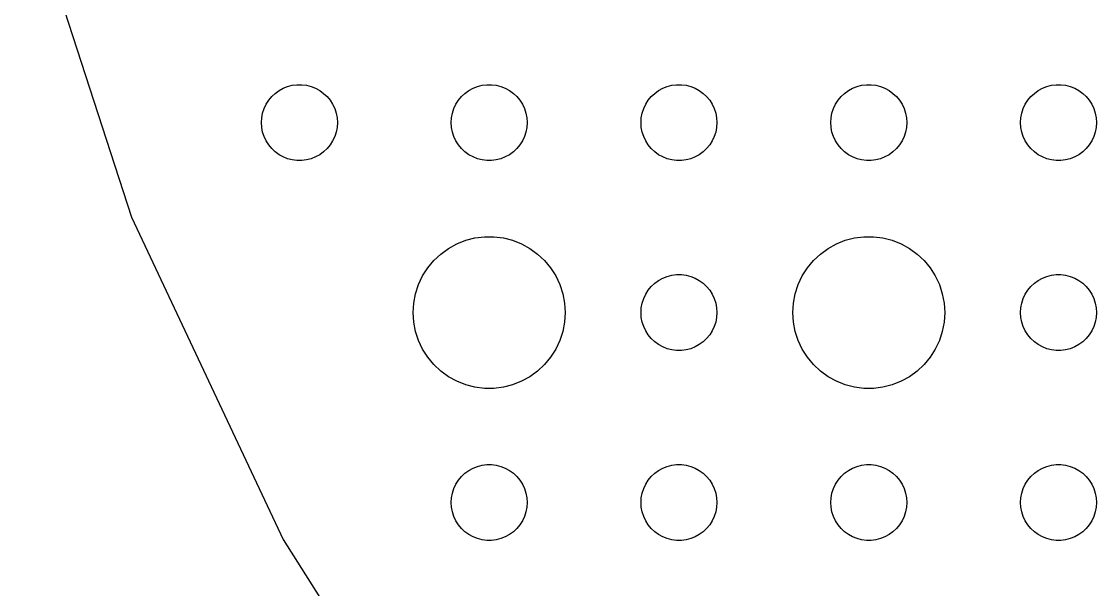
# Model space of a CAD drawing. Header units: metres. Extents: x -112 to 112, y -112 to 112.
# Drawn here: x -108.48 to -66, y -55.93 to -33.51 of the extents above; entities that cross this region are included whole.
import ezdxf

# ---------------------------------------------------------------- set-up
doc = ezdxf.new("R2010")
doc.units = ezdxf.units.M

msp = doc.modelspace()

# ---------------------------------------------------------------- linework, layer by layer
for p, q in [((-108.481, -27.8533), (-104.135, -41.2299)), ((-98.1387, -36.1428), (-97.9635, -36.0734)), ((-97.9635, -36.0734), (-97.7811, -36.0266)), ((-97.7811, -36.0266), (-97.5942, -36.003)), ((-97.5942, -36.003), (-97.4058, -36.003)), ((-97.4058, -36.003), (-97.2189, -36.0266)), ((-97.2189, -36.0266), (-97.0365, -36.0734)), ((-97.0365, -36.0734), (-96.8613, -36.1428)), ((-90.6387, -36.1428), (-90.4635, -36.0734)), ((-90.4635, -36.0734), (-90.2811, -36.0266)), ((-90.2811, -36.0266), (-90.0942, -36.003)), ((-90.0942, -36.003), (-89.9058, -36.003)), ((-89.9058, -36.003), (-89.7189, -36.0266)), ((-89.7189, -36.0266), (-89.5365, -36.0734)), ((-89.5365, -36.0734), (-89.3613, -36.1428)), ((-83.1387, -36.1428), (-82.9635, -36.0734)), ((-82.9635, -36.0734), (-82.7811, -36.0266)), ((-82.7811, -36.0266), (-82.5942, -36.003)), ((-82.5942, -36.003), (-82.4058, -36.003)), ((-82.4058, -36.003), (-82.2189, -36.0266)), ((-82.2189, -36.0266), (-82.0365, -36.0734)), ((-82.0365, -36.0734), (-81.8613, -36.1428)), ((-75.6387, -36.1428), (-75.4635, -36.0734)), ((-75.4635, -36.0734), (-75.2811, -36.0266)), ((-75.2811, -36.0266), (-75.0942, -36.003)), ((-75.0942, -36.003), (-74.9058, -36.003)), ((-74.9058, -36.003), (-74.7189, -36.0266)), ((-74.7189, -36.0266), (-74.5365, -36.0734)), ((-74.5365, -36.0734), (-74.3613, -36.1428)), ((-68.1387, -36.1428), (-67.9635, -36.0734)), ((-67.9635, -36.0734), (-67.7811, -36.0266)), ((-67.7811, -36.0266), (-67.5942, -36.003)), ((-67.5942, -36.003), (-67.4058, -36.003)), ((-67.4058, -36.003), (-67.2189, -36.0266)), ((-67.2189, -36.0266), (-67.0365, -36.0734)), ((-67.0365, -36.0734), (-66.8613, -36.1428)), ((-98.7135, -36.6183), (-98.5934, -36.4732)), ((-98.5934, -36.4732), (-98.4561, -36.3442)), ((-98.4561, -36.3442), (-98.3037, -36.2335)), ((-98.3037, -36.2335), (-98.1387, -36.1428)), ((-96.8613, -36.1428), (-96.6963, -36.2335)), ((-96.6963, -36.2335), (-96.5439, -36.3442)), ((-96.5439, -36.3442), (-96.4065, -36.4732)), ((-96.4065, -36.4732), (-96.2865, -36.6183)), ((-91.2135, -36.6183), (-91.0934, -36.4732)), ((-91.0934, -36.4732), (-90.9561, -36.3442)), ((-90.9561, -36.3442), (-90.8037, -36.2335)), ((-90.8037, -36.2335), (-90.6387, -36.1428)), ((-89.3613, -36.1428), (-89.1963, -36.2335)), ((-89.1963, -36.2335), (-89.0439, -36.3442)), ((-89.0439, -36.3442), (-88.9065, -36.4732)), ((-88.9065, -36.4732), (-88.7865, -36.6183)), ((-83.7135, -36.6183), (-83.5934, -36.4732)), ((-83.5934, -36.4732), (-83.4561, -36.3442)), ((-83.4561, -36.3442), (-83.3037, -36.2335)), ((-83.3037, -36.2335), (-83.1387, -36.1428)), ((-81.8613, -36.1428), (-81.6963, -36.2335)), ((-81.6963, -36.2335), (-81.5439, -36.3442)), ((-81.5439, -36.3442), (-81.4065, -36.4732)), ((-81.4065, -36.4732), (-81.2865, -36.6183)), ((-76.2135, -36.6183), (-76.0934, -36.4732)), ((-76.0934, -36.4732), (-75.9561, -36.3442)), ((-75.9561, -36.3442), (-75.8037, -36.2335)), ((-75.8037, -36.2335), (-75.6387, -36.1428)), ((-74.3613, -36.1428), (-74.1963, -36.2335)), ((-74.1963, -36.2335), (-74.0439, -36.3442)), ((-74.0439, -36.3442), (-73.9065, -36.4732)), ((-73.9065, -36.4732), (-73.7865, -36.6183)), ((-68.7135, -36.6183), (-68.5934, -36.4732)), ((-68.5934, -36.4732), (-68.4561, -36.3442)), ((-68.4561, -36.3442), (-68.3037, -36.2335)), ((-68.3037, -36.2335), (-68.1387, -36.1428)), ((-66.8613, -36.1428), (-66.6963, -36.2335)), ((-66.6963, -36.2335), (-66.5439, -36.3442)), ((-66.5439, -36.3442), (-66.4065, -36.4732)), ((-66.4065, -36.4732), (-66.2865, -36.6183)), ((-98.9529, -37.127), (-98.8947, -36.9478)), ((-98.8947, -36.9478), (-98.8145, -36.7774)), ((-98.8145, -36.7774), (-98.7135, -36.6183)), ((-96.2865, -36.6183), (-96.1855, -36.7774)), ((-96.1855, -36.7774), (-96.1053, -36.9478)), ((-96.1053, -36.9478), (-96.0471, -37.127)), ((-91.4529, -37.127), (-91.3947, -36.9478)), ((-91.3947, -36.9478), (-91.3145, -36.7774)), ((-91.3145, -36.7774), (-91.2135, -36.6183)), ((-88.7865, -36.6183), (-88.6855, -36.7774)), ((-88.6855, -36.7774), (-88.6053, -36.9478)), ((-88.6053, -36.9478), (-88.5471, -37.127)), ((-83.9529, -37.127), (-83.8947, -36.9478)), ((-83.8947, -36.9478), (-83.8145, -36.7774)), ((-83.8145, -36.7774), (-83.7135, -36.6183)), ((-81.2865, -36.6183), (-81.1855, -36.7774)), ((-81.1855, -36.7774), (-81.1053, -36.9478)), ((-81.1053, -36.9478), (-81.0471, -37.127)), ((-76.4529, -37.127), (-76.3947, -36.9478)), ((-76.3947, -36.9478), (-76.3145, -36.7774)), ((-76.3145, -36.7774), (-76.2135, -36.6183)), ((-73.7865, -36.6183), (-73.6855, -36.7774)), ((-73.6855, -36.7774), (-73.6053, -36.9478)), ((-73.6053, -36.9478), (-73.5471, -37.127)), ((-68.9529, -37.127), (-68.8947, -36.9478)), ((-68.8947, -36.9478), (-68.8145, -36.7774)), ((-68.8145, -36.7774), (-68.7135, -36.6183)), ((-66.2865, -36.6183), (-66.1855, -36.7774)), ((-66.1855, -36.7774), (-66.1053, -36.9478)), ((-66.1053, -36.9478), (-66.0471, -37.127)), ((-99, -37.5), (-98.9882, -37.312)), ((-98.9882, -37.312), (-98.9529, -37.127)), ((-96.0471, -37.127), (-96.0118, -37.312)), ((-96.0118, -37.312), (-96, -37.5)), ((-91.5, -37.5), (-91.4882, -37.312)), ((-91.4882, -37.312), (-91.4529, -37.127)), ((-88.5471, -37.127), (-88.5118, -37.312)), ((-88.5118, -37.312), (-88.5, -37.5)), ((-84, -37.5), (-83.9882, -37.312)), ((-83.9882, -37.312), (-83.9529, -37.127)), ((-81.0471, -37.127), (-81.0118, -37.312)), ((-81.0118, -37.312), (-81, -37.5)), ((-76.5, -37.5), (-76.4882, -37.312)), ((-76.4882, -37.312), (-76.4529, -37.127)), ((-73.5471, -37.127), (-73.5118, -37.312)), ((-73.5118, -37.312), (-73.5, -37.5)), ((-69, -37.5), (-68.9882, -37.312)), ((-68.9882, -37.312), (-68.9529, -37.127)), ((-66.0471, -37.127), (-66.0118, -37.312)), ((-66.0118, -37.312), (-66, -37.5)), ((-98.9882, -37.688), (-99, -37.5)), ((-98.9529, -37.873), (-98.9882, -37.688)), ((-96.0118, -37.688), (-96.0471, -37.873)), ((-96, -37.5), (-96.0118, -37.688)), ((-91.4882, -37.688), (-91.5, -37.5)), ((-91.4529, -37.873), (-91.4882, -37.688)), ((-88.5118, -37.688), (-88.5471, -37.873)), ((-88.5, -37.5), (-88.5118, -37.688)), ((-83.9882, -37.688), (-84, -37.5)), ((-83.9529, -37.873), (-83.9882, -37.688)), ((-81.0118, -37.688), (-81.0471, -37.873)), ((-81, -37.5), (-81.0118, -37.688)), ((-76.4882, -37.688), (-76.5, -37.5)), ((-76.4529, -37.873), (-76.4882, -37.688)), ((-73.5118, -37.688), (-73.5471, -37.873)), ((-73.5, -37.5), (-73.5118, -37.688)), ((-68.9882, -37.688), (-69, -37.5)), ((-68.9529, -37.873), (-68.9882, -37.688)), ((-66.0118, -37.688), (-66.0471, -37.873)), ((-66, -37.5), (-66.0118, -37.688)), ((-98.8947, -38.0522), (-98.9529, -37.873)), ((-98.8145, -38.2226), (-98.8947, -38.0522)), ((-98.7135, -38.3817), (-98.8145, -38.2226)), ((-96.1855, -38.2226), (-96.2865, -38.3817)), ((-96.1053, -38.0522), (-96.1855, -38.2226)), ((-96.0471, -37.873), (-96.1053, -38.0522)), ((-91.3947, -38.0522), (-91.4529, -37.873)), ((-91.3145, -38.2226), (-91.3947, -38.0522)), ((-91.2135, -38.3817), (-91.3145, -38.2226)), ((-88.6855, -38.2226), (-88.7865, -38.3817)), ((-88.6053, -38.0522), (-88.6855, -38.2226)), ((-88.5471, -37.873), (-88.6053, -38.0522)), ((-83.8947, -38.0522), (-83.9529, -37.873)), ((-83.8145, -38.2226), (-83.8947, -38.0522)), ((-83.7135, -38.3817), (-83.8145, -38.2226)), ((-81.1855, -38.2226), (-81.2865, -38.3817)), ((-81.1053, -38.0522), (-81.1855, -38.2226)), ((-81.0471, -37.873), (-81.1053, -38.0522)), ((-76.3947, -38.0522), (-76.4529, -37.873)), ((-76.3145, -38.2226), (-76.3947, -38.0522)), ((-76.2135, -38.3817), (-76.3145, -38.2226)), ((-73.6855, -38.2226), (-73.7865, -38.3817)), ((-73.6053, -38.0522), (-73.6855, -38.2226)), ((-73.5471, -37.873), (-73.6053, -38.0522)), ((-68.8947, -38.0522), (-68.9529, -37.873)), ((-68.8145, -38.2226), (-68.8947, -38.0522)), ((-68.7135, -38.3817), (-68.8145, -38.2226)), ((-66.1855, -38.2226), (-66.2865, -38.3817)), ((-66.1053, -38.0522), (-66.1855, -38.2226)), ((-66.0471, -37.873), (-66.1053, -38.0522)), ((-98.5934, -38.5268), (-98.7135, -38.3817)), ((-98.4561, -38.6558), (-98.5934, -38.5268)), ((-98.3037, -38.7665), (-98.4561, -38.6558)), ((-96.5439, -38.6558), (-96.6963, -38.7665)), ((-96.4065, -38.5268), (-96.5439, -38.6558)), ((-96.2865, -38.3817), (-96.4065, -38.5268)), ((-91.0934, -38.5268), (-91.2135, -38.3817)), ((-90.9561, -38.6558), (-91.0934, -38.5268)), ((-90.8037, -38.7665), (-90.9561, -38.6558)), ((-89.0439, -38.6558), (-89.1963, -38.7665)), ((-88.9065, -38.5268), (-89.0439, -38.6558)), ((-88.7865, -38.3817), (-88.9065, -38.5268)), ((-83.5934, -38.5268), (-83.7135, -38.3817)), ((-83.4561, -38.6558), (-83.5934, -38.5268)), ((-83.3037, -38.7665), (-83.4561, -38.6558)), ((-81.5439, -38.6558), (-81.6963, -38.7665)), ((-81.4065, -38.5268), (-81.5439, -38.6558)), ((-81.2865, -38.3817), (-81.4065, -38.5268)), ((-76.0934, -38.5268), (-76.2135, -38.3817)), ((-75.9561, -38.6558), (-76.0934, -38.5268)), ((-75.8037, -38.7665), (-75.9561, -38.6558)), ((-74.0439, -38.6558), (-74.1963, -38.7665)), ((-73.9065, -38.5268), (-74.0439, -38.6558)), ((-73.7865, -38.3817), (-73.9065, -38.5268)), ((-68.5934, -38.5268), (-68.7135, -38.3817)), ((-68.4561, -38.6558), (-68.5934, -38.5268)), ((-68.3037, -38.7665), (-68.4561, -38.6558)), ((-66.5439, -38.6558), (-66.6963, -38.7665)), ((-66.4065, -38.5268), (-66.5439, -38.6558)), ((-66.2865, -38.3817), (-66.4065, -38.5268)), ((-98.1387, -38.8572), (-98.3037, -38.7665)), ((-97.9635, -38.9266), (-98.1387, -38.8572)), ((-97.7811, -38.9734), (-97.9635, -38.9266)), ((-97.5942, -38.997), (-97.7811, -38.9734)), ((-97.4058, -38.997), (-97.5942, -38.997)), ((-97.2189, -38.9734), (-97.4058, -38.997)), ((-97.0365, -38.9266), (-97.2189, -38.9734)), ((-96.8613, -38.8572), (-97.0365, -38.9266)), ((-96.6963, -38.7665), (-96.8613, -38.8572)), ((-90.6387, -38.8572), (-90.8037, -38.7665)), ((-90.4635, -38.9266), (-90.6387, -38.8572)), ((-90.2811, -38.9734), (-90.4635, -38.9266)), ((-90.0942, -38.997), (-90.2811, -38.9734)), ((-89.9058, -38.997), (-90.0942, -38.997)), ((-89.7189, -38.9734), (-89.9058, -38.997)), ((-89.5365, -38.9266), (-89.7189, -38.9734)), ((-89.3613, -38.8572), (-89.5365, -38.9266)), ((-89.1963, -38.7665), (-89.3613, -38.8572)), ((-83.1387, -38.8572), (-83.3037, -38.7665)), ((-82.9635, -38.9266), (-83.1387, -38.8572)), ((-82.7811, -38.9734), (-82.9635, -38.9266)), ((-82.5942, -38.997), (-82.7811, -38.9734)), ((-82.4058, -38.997), (-82.5942, -38.997)), ((-82.2189, -38.9734), (-82.4058, -38.997)), ((-82.0365, -38.9266), (-82.2189, -38.9734)), ((-81.8613, -38.8572), (-82.0365, -38.9266)), ((-81.6963, -38.7665), (-81.8613, -38.8572)), ((-75.6387, -38.8572), (-75.8037, -38.7665)), ((-75.4635, -38.9266), (-75.6387, -38.8572)), ((-75.2811, -38.9734), (-75.4635, -38.9266)), ((-75.0942, -38.997), (-75.2811, -38.9734)), ((-74.9058, -38.997), (-75.0942, -38.997)), ((-74.7189, -38.9734), (-74.9058, -38.997)), ((-74.5365, -38.9266), (-74.7189, -38.9734)), ((-74.3613, -38.8572), (-74.5365, -38.9266)), ((-74.1963, -38.7665), (-74.3613, -38.8572)), ((-68.1387, -38.8572), (-68.3037, -38.7665)), ((-67.9635, -38.9266), (-68.1387, -38.8572)), ((-67.7811, -38.9734), (-67.9635, -38.9266)), ((-67.5942, -38.997), (-67.7811, -38.9734)), ((-67.4058, -38.997), (-67.5942, -38.997)), ((-67.2189, -38.9734), (-67.4058, -38.997)), ((-67.0365, -38.9266), (-67.2189, -38.9734)), ((-66.8613, -38.8572), (-67.0365, -38.9266)), ((-66.6963, -38.7665), (-66.8613, -38.8572)), ((-104.135, -41.2299), (-98.1463, -53.9564)), ((-90.927, -42.1468), (-90.5621, -42.0531)), ((-90.5621, -42.0531), (-90.1884, -42.0059)), ((-90.1884, -42.0059), (-89.8116, -42.0059)), ((-89.8116, -42.0059), (-89.4379, -42.0531)), ((-89.4379, -42.0531), (-89.073, -42.1468)), ((-75.927, -42.1468), (-75.5621, -42.0531)), ((-75.5621, -42.0531), (-75.1884, -42.0059)), ((-75.1884, -42.0059), (-74.8116, -42.0059)), ((-74.8116, -42.0059), (-74.4379, -42.0531)), ((-74.4379, -42.0531), (-74.073, -42.1468)), ((-91.9123, -42.6885), (-91.6075, -42.467)), ((-91.6075, -42.467), (-91.2773, -42.2855)), ((-91.2773, -42.2855), (-90.927, -42.1468)), ((-89.073, -42.1468), (-88.7227, -42.2855)), ((-88.7227, -42.2855), (-88.3925, -42.467)), ((-88.3925, -42.467), (-88.0877, -42.6885)), ((-76.9123, -42.6885), (-76.6075, -42.467)), ((-76.6075, -42.467), (-76.2773, -42.2855)), ((-76.2773, -42.2855), (-75.927, -42.1468)), ((-74.073, -42.1468), (-73.7227, -42.2855)), ((-73.7227, -42.2855), (-73.3925, -42.467)), ((-73.3925, -42.467), (-73.0877, -42.6885)), ((-92.1869, -42.9464), (-91.9123, -42.6885)), ((-88.0877, -42.6885), (-87.8131, -42.9464)), ((-77.1869, -42.9464), (-76.9123, -42.6885)), ((-73.0877, -42.6885), (-72.8131, -42.9464)), ((-92.6289, -43.5547), (-92.427, -43.2366)), ((-92.427, -43.2366), (-92.1869, -42.9464)), ((-87.8131, -42.9464), (-87.573, -43.2366)), ((-87.573, -43.2366), (-87.3711, -43.5547)), ((-77.6289, -43.5547), (-77.427, -43.2366)), ((-77.427, -43.2366), (-77.1869, -42.9464)), ((-72.8131, -42.9464), (-72.573, -43.2366)), ((-72.573, -43.2366), (-72.3711, -43.5547)), ((-92.7893, -43.8956), (-92.6289, -43.5547)), ((-87.3711, -43.5547), (-87.2107, -43.8956)), ((-83.4561, -43.8442), (-83.3037, -43.7335)), ((-83.3037, -43.7335), (-83.1387, -43.6428)), ((-83.1387, -43.6428), (-82.9635, -43.5734)), ((-82.9635, -43.5734), (-82.7811, -43.5266)), ((-82.7811, -43.5266), (-82.5942, -43.503)), ((-82.5942, -43.503), (-82.4058, -43.503)), ((-82.4058, -43.503), (-82.2189, -43.5266)), ((-82.2189, -43.5266), (-82.0365, -43.5734)), ((-82.0365, -43.5734), (-81.8613, -43.6428)), ((-81.8613, -43.6428), (-81.6963, -43.7335)), ((-81.6963, -43.7335), (-81.5439, -43.8442)), ((-77.7893, -43.8956), (-77.6289, -43.5547)), ((-72.3711, -43.5547), (-72.2107, -43.8956)), ((-68.4561, -43.8442), (-68.3037, -43.7335)), ((-68.3037, -43.7335), (-68.1387, -43.6428)), ((-68.1387, -43.6428), (-67.9635, -43.5734)), ((-67.9635, -43.5734), (-67.7811, -43.5266)), ((-67.7811, -43.5266), (-67.5942, -43.503)), ((-67.5942, -43.503), (-67.4058, -43.503)), ((-67.4058, -43.503), (-67.2189, -43.5266)), ((-67.2189, -43.5266), (-67.0365, -43.5734)), ((-67.0365, -43.5734), (-66.8613, -43.6428)), ((-66.8613, -43.6428), (-66.6963, -43.7335)), ((-66.6963, -43.7335), (-66.5439, -43.8442)), ((-92.9057, -44.2539), (-92.7893, -43.8956)), ((-87.2107, -43.8956), (-87.0943, -44.2539)), ((-83.8145, -44.2774), (-83.7135, -44.1183)), ((-83.7135, -44.1183), (-83.5934, -43.9732)), ((-83.5934, -43.9732), (-83.4561, -43.8442)), ((-81.5439, -43.8442), (-81.4065, -43.9732)), ((-81.4065, -43.9732), (-81.2865, -44.1183)), ((-81.2865, -44.1183), (-81.1855, -44.2774)), ((-77.9057, -44.2539), (-77.7893, -43.8956)), ((-72.2107, -43.8956), (-72.0943, -44.2539)), ((-68.8145, -44.2774), (-68.7135, -44.1183)), ((-68.7135, -44.1183), (-68.5934, -43.9732)), ((-68.5934, -43.9732), (-68.4561, -43.8442)), ((-66.5439, -43.8442), (-66.4065, -43.9732)), ((-66.4065, -43.9732), (-66.2865, -44.1183)), ((-66.2865, -44.1183), (-66.1855, -44.2774)), ((-92.9763, -44.624), (-92.9057, -44.2539)), ((-87.0943, -44.2539), (-87.0237, -44.624)), ((-83.9529, -44.627), (-83.8947, -44.4478)), ((-83.8947, -44.4478), (-83.8145, -44.2774)), ((-81.1855, -44.2774), (-81.1053, -44.4478)), ((-81.1053, -44.4478), (-81.0471, -44.627)), ((-77.9763, -44.624), (-77.9057, -44.2539)), ((-72.0943, -44.2539), (-72.0237, -44.624)), ((-68.9529, -44.627), (-68.8947, -44.4478)), ((-68.8947, -44.4478), (-68.8145, -44.2774)), ((-66.1855, -44.2774), (-66.1053, -44.4478)), ((-66.1053, -44.4478), (-66.0471, -44.627)), ((-93, -45), (-92.9763, -44.624)), ((-92.9763, -45.376), (-93, -45)), ((-87.0237, -44.624), (-87, -45)), ((-87, -45), (-87.0237, -45.376)), ((-84, -45), (-83.9882, -44.812)), ((-83.9882, -45.188), (-84, -45)), ((-83.9882, -44.812), (-83.9529, -44.627)), ((-81.0471, -44.627), (-81.0118, -44.812)), ((-81.0118, -44.812), (-81, -45)), ((-81, -45), (-81.0118, -45.188)), ((-78, -45), (-77.9763, -44.624)), ((-77.9763, -45.376), (-78, -45)), ((-72.0237, -44.624), (-72, -45)), ((-72, -45), (-72.0237, -45.376)), ((-69, -45), (-68.9882, -44.812)), ((-68.9882, -45.188), (-69, -45)), ((-68.9882, -44.812), (-68.9529, -44.627)), ((-66.0471, -44.627), (-66.0118, -44.812)), ((-66.0118, -44.812), (-66, -45)), ((-66, -45), (-66.0118, -45.188)), ((-92.9057, -45.7461), (-92.9763, -45.376)), ((-87.0237, -45.376), (-87.0943, -45.7461)), ((-83.9529, -45.373), (-83.9882, -45.188)), ((-83.8947, -45.5522), (-83.9529, -45.373)), ((-81.0471, -45.373), (-81.1053, -45.5522)), ((-81.0118, -45.188), (-81.0471, -45.373)), ((-77.9057, -45.7461), (-77.9763, -45.376)), ((-72.0237, -45.376), (-72.0943, -45.7461)), ((-68.9529, -45.373), (-68.9882, -45.188)), ((-68.8947, -45.5522), (-68.9529, -45.373)), ((-66.0471, -45.373), (-66.1053, -45.5522)), ((-66.0118, -45.188), (-66.0471, -45.373)), ((-92.7893, -46.1044), (-92.9057, -45.7461)), ((-87.0943, -45.7461), (-87.2107, -46.1044)), ((-83.8145, -45.7226), (-83.8947, -45.5522)), ((-83.7135, -45.8817), (-83.8145, -45.7226)), ((-81.1855, -45.7226), (-81.2865, -45.8817)), ((-81.1053, -45.5522), (-81.1855, -45.7226)), ((-77.7893, -46.1044), (-77.9057, -45.7461)), ((-72.0943, -45.7461), (-72.2107, -46.1044)), ((-68.8145, -45.7226), (-68.8947, -45.5522)), ((-68.7135, -45.8817), (-68.8145, -45.7226)), ((-66.1855, -45.7226), (-66.2865, -45.8817)), ((-66.1053, -45.5522), (-66.1855, -45.7226)), ((-92.6289, -46.4453), (-92.7893, -46.1044)), ((-87.2107, -46.1044), (-87.3711, -46.4453)), ((-83.5934, -46.0268), (-83.7135, -45.8817)), ((-83.4561, -46.1558), (-83.5934, -46.0268)), ((-83.3037, -46.2665), (-83.4561, -46.1558)), ((-83.1387, -46.3572), (-83.3037, -46.2665)), ((-81.6963, -46.2665), (-81.8613, -46.3572)), ((-81.5439, -46.1558), (-81.6963, -46.2665)), ((-81.4065, -46.0268), (-81.5439, -46.1558)), ((-81.2865, -45.8817), (-81.4065, -46.0268)), ((-77.6289, -46.4453), (-77.7893, -46.1044)), ((-72.2107, -46.1044), (-72.3711, -46.4453)), ((-68.5934, -46.0268), (-68.7135, -45.8817)), ((-68.4561, -46.1558), (-68.5934, -46.0268)), ((-68.3037, -46.2665), (-68.4561, -46.1558)), ((-68.1387, -46.3572), (-68.3037, -46.2665)), ((-66.6963, -46.2665), (-66.8613, -46.3572)), ((-66.5439, -46.1558), (-66.6963, -46.2665)), ((-66.4065, -46.0268), (-66.5439, -46.1558)), ((-66.2865, -45.8817), (-66.4065, -46.0268)), ((-92.427, -46.7634), (-92.6289, -46.4453)), ((-87.3711, -46.4453), (-87.573, -46.7634)), ((-82.9635, -46.4266), (-83.1387, -46.3572)), ((-82.7811, -46.4734), (-82.9635, -46.4266)), ((-82.5942, -46.497), (-82.7811, -46.4734)), ((-82.4058, -46.497), (-82.5942, -46.497)), ((-82.2189, -46.4734), (-82.4058, -46.497)), ((-82.0365, -46.4266), (-82.2189, -46.4734)), ((-81.8613, -46.3572), (-82.0365, -46.4266)), ((-77.427, -46.7634), (-77.6289, -46.4453)), ((-72.3711, -46.4453), (-72.573, -46.7634)), ((-67.9635, -46.4266), (-68.1387, -46.3572)), ((-67.7811, -46.4734), (-67.9635, -46.4266)), ((-67.5942, -46.497), (-67.7811, -46.4734)), ((-67.4058, -46.497), (-67.5942, -46.497)), ((-67.2189, -46.4734), (-67.4058, -46.497)), ((-67.0365, -46.4266), (-67.2189, -46.4734)), ((-66.8613, -46.3572), (-67.0365, -46.4266)), ((-92.1869, -47.0536), (-92.427, -46.7634)), ((-91.9123, -47.3115), (-92.1869, -47.0536)), ((-87.8131, -47.0536), (-88.0877, -47.3115)), ((-87.573, -46.7634), (-87.8131, -47.0536)), ((-77.1869, -47.0536), (-77.427, -46.7634)), ((-76.9123, -47.3115), (-77.1869, -47.0536)), ((-72.8131, -47.0536), (-73.0877, -47.3115)), ((-72.573, -46.7634), (-72.8131, -47.0536)), ((-91.6075, -47.533), (-91.9123, -47.3115)), ((-91.2773, -47.7145), (-91.6075, -47.533)), ((-88.3925, -47.533), (-88.7227, -47.7145)), ((-88.0877, -47.3115), (-88.3925, -47.533)), ((-76.6075, -47.533), (-76.9123, -47.3115)), ((-76.2773, -47.7145), (-76.6075, -47.533)), ((-73.3925, -47.533), (-73.7227, -47.7145)), ((-73.0877, -47.3115), (-73.3925, -47.533)), ((-90.927, -47.8532), (-91.2773, -47.7145)), ((-90.5621, -47.9469), (-90.927, -47.8532)), ((-90.1884, -47.9941), (-90.5621, -47.9469)), ((-89.8116, -47.9941), (-90.1884, -47.9941)), ((-89.4379, -47.9469), (-89.8116, -47.9941)), ((-89.073, -47.8532), (-89.4379, -47.9469)), ((-88.7227, -47.7145), (-89.073, -47.8532)), ((-75.927, -47.8532), (-76.2773, -47.7145)), ((-75.5621, -47.9469), (-75.927, -47.8532)), ((-75.1884, -47.9941), (-75.5621, -47.9469)), ((-74.8116, -47.9941), (-75.1884, -47.9941)), ((-74.4379, -47.9469), (-74.8116, -47.9941)), ((-74.073, -47.8532), (-74.4379, -47.9469)), ((-73.7227, -47.7145), (-74.073, -47.8532)), ((-91.0934, -51.4732), (-90.9561, -51.3442)), ((-90.9561, -51.3442), (-90.8037, -51.2335)), ((-90.8037, -51.2335), (-90.6387, -51.1428)), ((-90.6387, -51.1428), (-90.4635, -51.0734)), ((-90.4635, -51.0734), (-90.2811, -51.0266)), ((-90.2811, -51.0266), (-90.0942, -51.003)), ((-90.0942, -51.003), (-89.9058, -51.003)), ((-89.9058, -51.003), (-89.7189, -51.0266)), ((-89.7189, -51.0266), (-89.5365, -51.0734)), ((-89.5365, -51.0734), (-89.3613, -51.1428)), ((-89.3613, -51.1428), (-89.1963, -51.2335)), ((-89.1963, -51.2335), (-89.0439, -51.3442)), ((-89.0439, -51.3442), (-88.9065, -51.4732)), ((-83.5934, -51.4732), (-83.4561, -51.3442)), ((-83.4561, -51.3442), (-83.3037, -51.2335)), ((-83.3037, -51.2335), (-83.1387, -51.1428)), ((-83.1387, -51.1428), (-82.9635, -51.0734)), ((-82.9635, -51.0734), (-82.7811, -51.0266)), ((-82.7811, -51.0266), (-82.5942, -51.003)), ((-82.5942, -51.003), (-82.4058, -51.003)), ((-82.4058, -51.003), (-82.2189, -51.0266)), ((-82.2189, -51.0266), (-82.0365, -51.0734)), ((-82.0365, -51.0734), (-81.8613, -51.1428)), ((-81.8613, -51.1428), (-81.6963, -51.2335)), ((-81.6963, -51.2335), (-81.5439, -51.3442)), ((-81.5439, -51.3442), (-81.4065, -51.4732)), ((-76.0934, -51.4732), (-75.9561, -51.3442)), ((-75.9561, -51.3442), (-75.8037, -51.2335)), ((-75.8037, -51.2335), (-75.6387, -51.1428)), ((-75.6387, -51.1428), (-75.4635, -51.0734)), ((-75.4635, -51.0734), (-75.2811, -51.0266)), ((-75.2811, -51.0266), (-75.0942, -51.003)), ((-75.0942, -51.003), (-74.9058, -51.003)), ((-74.9058, -51.003), (-74.7189, -51.0266)), ((-74.7189, -51.0266), (-74.5365, -51.0734)), ((-74.5365, -51.0734), (-74.3613, -51.1428)), ((-74.3613, -51.1428), (-74.1963, -51.2335)), ((-74.1963, -51.2335), (-74.0439, -51.3442)), ((-74.0439, -51.3442), (-73.9065, -51.4732)), ((-68.5934, -51.4732), (-68.4561, -51.3442)), ((-68.4561, -51.3442), (-68.3037, -51.2335)), ((-68.3037, -51.2335), (-68.1387, -51.1428)), ((-68.1387, -51.1428), (-67.9635, -51.0734)), ((-67.9635, -51.0734), (-67.7811, -51.0266)), ((-67.7811, -51.0266), (-67.5942, -51.003)), ((-67.5942, -51.003), (-67.4058, -51.003)), ((-67.4058, -51.003), (-67.2189, -51.0266)), ((-67.2189, -51.0266), (-67.0365, -51.0734)), ((-67.0365, -51.0734), (-66.8613, -51.1428)), ((-66.8613, -51.1428), (-66.6963, -51.2335)), ((-66.6963, -51.2335), (-66.5439, -51.3442)), ((-66.5439, -51.3442), (-66.4065, -51.4732)), ((-91.3947, -51.9478), (-91.3145, -51.7774)), ((-91.3145, -51.7774), (-91.2135, -51.6183)), ((-91.2135, -51.6183), (-91.0934, -51.4732)), ((-88.9065, -51.4732), (-88.7865, -51.6183)), ((-88.7865, -51.6183), (-88.6855, -51.7774)), ((-88.6855, -51.7774), (-88.6053, -51.9478)), ((-83.8947, -51.9478), (-83.8145, -51.7774)), ((-83.8145, -51.7774), (-83.7135, -51.6183)), ((-83.7135, -51.6183), (-83.5934, -51.4732)), ((-81.4065, -51.4732), (-81.2865, -51.6183)), ((-81.2865, -51.6183), (-81.1855, -51.7774)), ((-81.1855, -51.7774), (-81.1053, -51.9478)), ((-76.3947, -51.9478), (-76.3145, -51.7774)), ((-76.3145, -51.7774), (-76.2135, -51.6183)), ((-76.2135, -51.6183), (-76.0934, -51.4732)), ((-73.9065, -51.4732), (-73.7865, -51.6183)), ((-73.7865, -51.6183), (-73.6855, -51.7774)), ((-73.6855, -51.7774), (-73.6053, -51.9478)), ((-68.8947, -51.9478), (-68.8145, -51.7774)), ((-68.8145, -51.7774), (-68.7135, -51.6183)), ((-68.7135, -51.6183), (-68.5934, -51.4732)), ((-66.4065, -51.4732), (-66.2865, -51.6183)), ((-66.2865, -51.6183), (-66.1855, -51.7774)), ((-66.1855, -51.7774), (-66.1053, -51.9478)), ((-91.4882, -52.312), (-91.4529, -52.127)), ((-91.4529, -52.127), (-91.3947, -51.9478)), ((-88.6053, -51.9478), (-88.5471, -52.127)), ((-88.5471, -52.127), (-88.5118, -52.312)), ((-83.9882, -52.312), (-83.9529, -52.127)), ((-83.9529, -52.127), (-83.8947, -51.9478)), ((-81.1053, -51.9478), (-81.0471, -52.127)), ((-81.0471, -52.127), (-81.0118, -52.312)), ((-76.4882, -52.312), (-76.4529, -52.127)), ((-76.4529, -52.127), (-76.3947, -51.9478)), ((-73.6053, -51.9478), (-73.5471, -52.127)), ((-73.5471, -52.127), (-73.5118, -52.312)), ((-68.9882, -52.312), (-68.9529, -52.127)), ((-68.9529, -52.127), (-68.8947, -51.9478)), ((-66.1053, -51.9478), (-66.0471, -52.127)), ((-66.0471, -52.127), (-66.0118, -52.312)), ((-91.5, -52.5), (-91.4882, -52.312)), ((-91.4882, -52.688), (-91.5, -52.5)), ((-88.5118, -52.312), (-88.5, -52.5)), ((-88.5, -52.5), (-88.5118, -52.688)), ((-84, -52.5), (-83.9882, -52.312)), ((-83.9882, -52.688), (-84, -52.5)), ((-81.0118, -52.312), (-81, -52.5)), ((-81, -52.5), (-81.0118, -52.688)), ((-76.5, -52.5), (-76.4882, -52.312)), ((-76.4882, -52.688), (-76.5, -52.5)), ((-73.5118, -52.312), (-73.5, -52.5)), ((-73.5, -52.5), (-73.5118, -52.688)), ((-69, -52.5), (-68.9882, -52.312)), ((-68.9882, -52.688), (-69, -52.5)), ((-66.0118, -52.312), (-66, -52.5)), ((-66, -52.5), (-66.0118, -52.688)), ((-91.4529, -52.873), (-91.4882, -52.688)), ((-91.3947, -53.0522), (-91.4529, -52.873)), ((-91.3145, -53.2226), (-91.3947, -53.0522)), ((-88.6053, -53.0522), (-88.6855, -53.2226)), ((-88.5471, -52.873), (-88.6053, -53.0522)), ((-88.5118, -52.688), (-88.5471, -52.873)), ((-83.9529, -52.873), (-83.9882, -52.688)), ((-83.8947, -53.0522), (-83.9529, -52.873)), ((-83.8145, -53.2226), (-83.8947, -53.0522)), ((-81.1053, -53.0522), (-81.1855, -53.2226)), ((-81.0471, -52.873), (-81.1053, -53.0522)), ((-81.0118, -52.688), (-81.0471, -52.873)), ((-76.4529, -52.873), (-76.4882, -52.688)), ((-76.3947, -53.0522), (-76.4529, -52.873)), ((-76.3145, -53.2226), (-76.3947, -53.0522)), ((-73.6053, -53.0522), (-73.6855, -53.2226)), ((-73.5471, -52.873), (-73.6053, -53.0522)), ((-73.5118, -52.688), (-73.5471, -52.873)), ((-68.9529, -52.873), (-68.9882, -52.688)), ((-68.8947, -53.0522), (-68.9529, -52.873)), ((-68.8145, -53.2226), (-68.8947, -53.0522)), ((-66.1053, -53.0522), (-66.1855, -53.2226)), ((-66.0471, -52.873), (-66.1053, -53.0522)), ((-66.0118, -52.688), (-66.0471, -52.873)), ((-91.2135, -53.3817), (-91.3145, -53.2226)), ((-91.0934, -53.5268), (-91.2135, -53.3817)), ((-88.7865, -53.3817), (-88.9065, -53.5268)), ((-88.6855, -53.2226), (-88.7865, -53.3817)), ((-83.7135, -53.3817), (-83.8145, -53.2226)), ((-83.5934, -53.5268), (-83.7135, -53.3817)), ((-81.2865, -53.3817), (-81.4065, -53.5268)), ((-81.1855, -53.2226), (-81.2865, -53.3817)), ((-76.2135, -53.3817), (-76.3145, -53.2226)), ((-76.0934, -53.5268), (-76.2135, -53.3817)), ((-73.7865, -53.3817), (-73.9065, -53.5268)), ((-73.6855, -53.2226), (-73.7865, -53.3817)), ((-68.7135, -53.3817), (-68.8145, -53.2226)), ((-68.5934, -53.5268), (-68.7135, -53.3817)), ((-66.2865, -53.3817), (-66.4065, -53.5268)), ((-66.1855, -53.2226), (-66.2865, -53.3817)), ((-90.9561, -53.6558), (-91.0934, -53.5268)), ((-90.8037, -53.7665), (-90.9561, -53.6558)), ((-90.6387, -53.8572), (-90.8037, -53.7665)), ((-90.4635, -53.9266), (-90.6387, -53.8572)), ((-90.2811, -53.9734), (-90.4635, -53.9266)), ((-89.5365, -53.9266), (-89.7189, -53.9734)), ((-89.3613, -53.8572), (-89.5365, -53.9266)), ((-89.1963, -53.7665), (-89.3613, -53.8572)), ((-89.0439, -53.6558), (-89.1963, -53.7665)), ((-88.9065, -53.5268), (-89.0439, -53.6558)), ((-83.4561, -53.6558), (-83.5934, -53.5268)), ((-83.3037, -53.7665), (-83.4561, -53.6558)), ((-83.1387, -53.8572), (-83.3037, -53.7665)), ((-82.9635, -53.9266), (-83.1387, -53.8572)), ((-82.7811, -53.9734), (-82.9635, -53.9266)), ((-82.0365, -53.9266), (-82.2189, -53.9734)), ((-81.8613, -53.8572), (-82.0365, -53.9266)), ((-81.6963, -53.7665), (-81.8613, -53.8572)), ((-81.5439, -53.6558), (-81.6963, -53.7665)), ((-81.4065, -53.5268), (-81.5439, -53.6558)), ((-75.9561, -53.6558), (-76.0934, -53.5268)), ((-75.8037, -53.7665), (-75.9561, -53.6558)), ((-75.6387, -53.8572), (-75.8037, -53.7665)), ((-75.4635, -53.9266), (-75.6387, -53.8572)), ((-75.2811, -53.9734), (-75.4635, -53.9266)), ((-74.5365, -53.9266), (-74.7189, -53.9734)), ((-74.3613, -53.8572), (-74.5365, -53.9266)), ((-74.1963, -53.7665), (-74.3613, -53.8572)), ((-74.0439, -53.6558), (-74.1963, -53.7665)), ((-73.9065, -53.5268), (-74.0439, -53.6558)), ((-68.4561, -53.6558), (-68.5934, -53.5268)), ((-68.3037, -53.7665), (-68.4561, -53.6558)), ((-68.1387, -53.8572), (-68.3037, -53.7665)), ((-67.9635, -53.9266), (-68.1387, -53.8572)), ((-67.7811, -53.9734), (-67.9635, -53.9266)), ((-67.0365, -53.9266), (-67.2189, -53.9734)), ((-66.8613, -53.8572), (-67.0365, -53.9266)), ((-66.6963, -53.7665), (-66.8613, -53.8572)), ((-66.5439, -53.6558), (-66.6963, -53.7665)), ((-66.4065, -53.5268), (-66.5439, -53.6558)), ((-98.1463, -53.9564), (-90.6099, -65.8319)), ((-90.0942, -53.997), (-90.2811, -53.9734)), ((-89.9058, -53.997), (-90.0942, -53.997)), ((-89.7189, -53.9734), (-89.9058, -53.997)), ((-82.5942, -53.997), (-82.7811, -53.9734)), ((-82.4058, -53.997), (-82.5942, -53.997)), ((-82.2189, -53.9734), (-82.4058, -53.997)), ((-75.0942, -53.997), (-75.2811, -53.9734)), ((-74.9058, -53.997), (-75.0942, -53.997)), ((-74.7189, -53.9734), (-74.9058, -53.997)), ((-67.5942, -53.997), (-67.7811, -53.9734)), ((-67.4058, -53.997), (-67.5942, -53.997)), ((-67.2189, -53.9734), (-67.4058, -53.997))]:
    msp.add_line(p, q)

doc.saveas('drawing.dxf')
